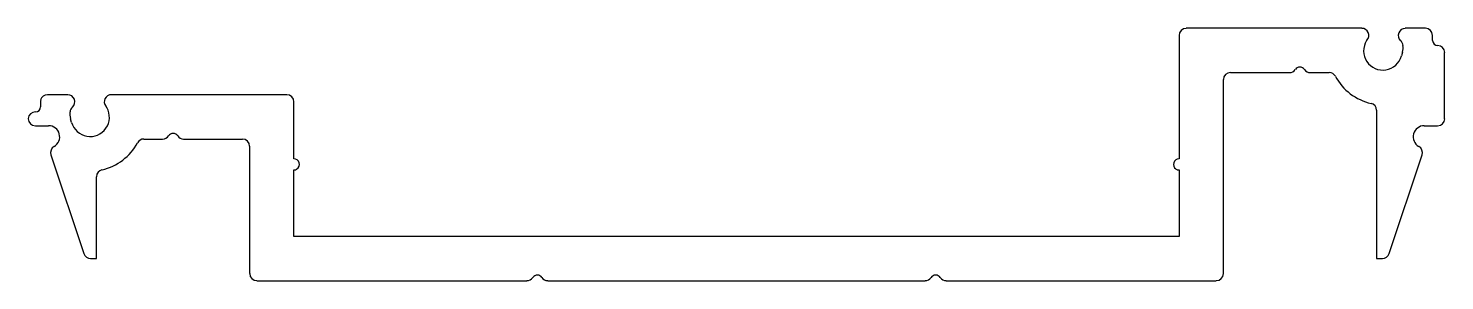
# Model space of a CAD drawing. Extents: x -49 to 53, y 10 to 28.
import ezdxf

# ---------------------------------------------------------------- set-up
doc = ezdxf.new("R2010")
doc.units = 0
doc.layers.get('0').update_dxf_attribs({"linetype": 'CONTINUOUS'})

msp = doc.modelspace()

# ---------------------------------------------------------------- linework, layer by layer
for p, q in [((46.85, 27.71), (34.26, 27.71)), ((51.42, 27.71), (49.98, 27.71)), ((33.75, 27.2), (33.75, 18.34)), ((51.94, 26.84), (51.94, 27.2)), ((49.77, 26), (49.7, 25.73)), ((52.8, 21.23), (52.8, 25.97)), ((37.44, 24.53), (41.67, 24.53)), ((43.17, 24.53), (44.52, 24.53)), ((36.93, 10.12), (36.93, 24.03)), ((-47.92, 22.44), (-47.92, 22.08)), ((-47.91, 22.57), (-47.91, 22.56)), ((-45.97, 22.95), (-47.42, 22.95)), ((-30.25, 22.95), (-42.84, 22.95)), ((-29.75, 18.34), (-29.75, 22.44)), ((-48.28, 21.72), (-48.29, 21.72)), ((47.91, 21.83), (47.91, 11.2)), ((-48.29, 20.72), (-47.34, 20.72)), ((-45.69, 20.96), (-45.77, 21.23)), ((51.34, 20.72), (52.3, 20.72)), ((-40.51, 19.77), (-39.16, 19.77)), ((-37.66, 19.77), (-33.43, 19.77)), ((-47.17, 18.64), (-44.82, 11.55)), ((-32.92, 19.26), (-32.92, 10.12)), ((48.82, 11.55), (51.18, 18.64)), ((-29.75, 12.79), (-29.75, 17.55)), ((-29.75, 17.55), (-29.6, 17.55)), ((33.61, 17.55), (33.75, 17.55)), ((33.75, 17.55), (33.75, 12.79)), ((-43.91, 11.2), (-43.91, 17.07)), ((33.75, 12.79), (-29.75, 12.79)), ((-44.33, 11.2), (-43.91, 11.2)), ((47.91, 11.2), (48.34, 11.2)), ((-32.41, 9.61), (-13.03, 9.61)), ((-11.54, 9.61), (15.54, 9.61)), ((17.04, 9.61), (36.42, 9.61))]:
    msp.add_line(p, q)
for centre, radius, start, end in [((34.26, 27.2), 0.508, 90, 180), ((46.85, 27.2), 0.508, 318.1729, 90), ((49.98, 27.2), 0.508, 90, 228.9236), ((51.42, 27.2), 0.511, 360, 90), ((48.37, 26.09), 1.38, 147.5878, 344.7511), ((47.42, 26.69), 0.254, 138.1729, 147.5899), ((49.31, 26.44), 0.508, 5.5806, 48.9236), ((48.46, 26.35), 1.36, 344.7511, 5.5806), ((52.3, 26.84), 0.36, 180, 270), ((52.3, 25.97), 0.508, 0, 90), ((37.44, 24.03), 0.508, 90, 180), ((41.67, 25.04), 0.508, 270, 325.8471), ((42.42, 24.53), 0.397, 34.1529, 145.8471), ((43.17, 25.04), 0.508, 214.1529, 270), ((44.52, 24.03), 0.508, 28.2066, 90), ((48.37, 26.09), 3.86, 208.2066, 257.2633), ((-47.41, 22.44), 0.511, 165.5409, 180), ((-47.42, 22.44), 0.511, 90, 164.254), ((-45.97, 22.44), 0.508, 311.0764, 90), ((-42.84, 22.44), 0.508, 90, 217.9803), ((-30.25, 22.44), 0.508, 0, 90), ((-48.29, 21.21), 0.509, 90, 177.2262), ((-48.28, 22.08), 0.36, 270, 360), ((-45.3, 21.67), 0.508, 131.0764, 174.4194), ((-44.46, 21.59), 1.36, 174.4194, 195.2489), ((-44.36, 21.33), 1.38, 195.2489, 30.0933), ((-43.4, 21.93), 0.254, 20.3606, 50.3409), ((47.41, 21.83), 0.508, 0, 77.2633), ((-48.29, 21.23), 0.508, 180, 270), ((-47.34, 19.93), 0.794, 299.7957, 90), ((51.34, 19.93), 0.794, 90, 240.2043), ((52.3, 21.23), 0.508, 270, 360), ((-44.36, 21.33), 3.86, 282.7367, 331.7934), ((-40.51, 19.26), 0.508, 90, 151.7934), ((-39.16, 20.28), 0.508, 270, 325.8471), ((-38.41, 19.77), 0.397, 34.1529, 145.8471), ((-37.66, 20.28), 0.508, 214.1529, 270), ((-33.43, 19.26), 0.508, 360, 90), ((-46.69, 18.8), 0.508, 119.7957, 198.3727), ((-29.75, 17.95), 0.397, 304.1529, 90), ((33.75, 17.95), 0.397, 90, 235.8471), ((50.7, 18.8), 0.508, 341.6273, 60.2043), ((-43.4, 17.07), 0.508, 102.7367, 180), ((-29.24, 17.2), 0.508, 124.1529, 136.1471), ((33.25, 17.2), 0.508, 43.8529, 55.8471), ((-44.33, 11.71), 0.508, 198.3727, 270), ((48.34, 11.71), 0.508, 270, 341.6273), ((-32.41, 10.12), 0.508, 180, 270), ((-13.03, 10.12), 0.508, 270, 325.8471), ((-12.28, 9.61), 0.397, 34.1529, 145.8471), ((-11.54, 10.12), 0.508, 214.1529, 270), ((15.54, 10.12), 0.508, 270, 325.8471), ((16.29, 9.61), 0.397, 34.1529, 145.8471), ((17.04, 10.12), 0.508, 214.1529, 270), ((36.42, 10.12), 0.508, 270, 360)]:
    msp.add_arc(centre, radius, start, end)

doc.saveas('drawing.dxf')
